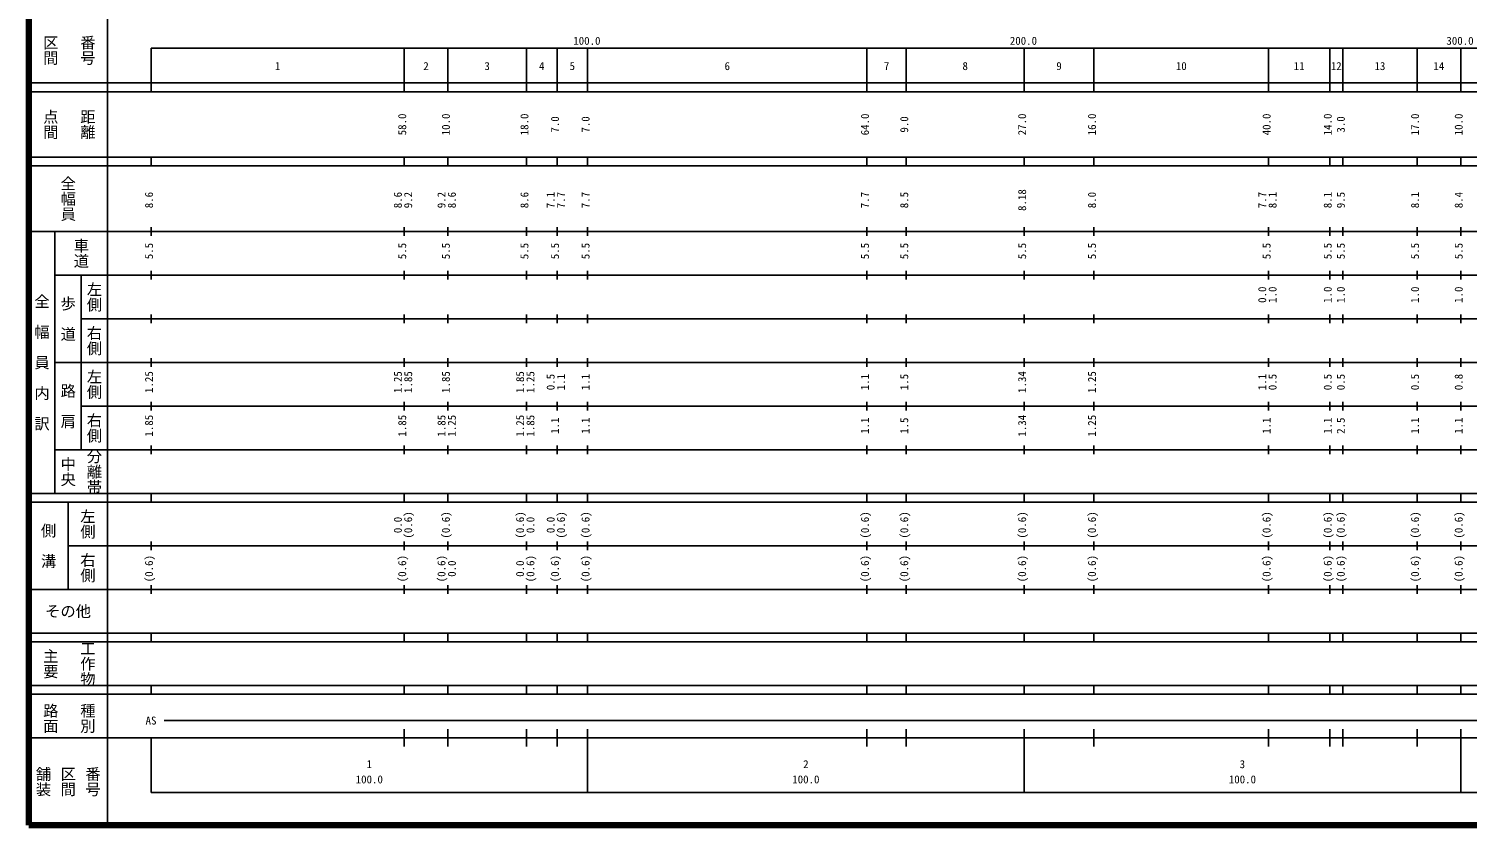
# Model space of a CAD drawing. Units: millimetres, scale not verified. Extents: x 40000 to 680000, y 20000 to 380000.
# Drawn here: x 40000 to 369501, y 20000 to 202409 of the extents above; entities that cross this region are included whole.
import ezdxf
from ezdxf.enums import TextEntityAlignment as Align

# ---------------------------------------------------------------- set-up
doc = ezdxf.new("R2010")
doc.units = ezdxf.units.MM
doc.header["$LTSCALE"] = 1000
doc.layers.add('M-TTL', color=2, linetype='Continuous', lineweight=140)
doc.layers.add('M-TTL-BAND', color=7, linetype='Continuous', lineweight=25)
doc.styles.add('@ＭＳ ゴシック', font='')
doc.styles.add('ＭＳ ゴシック', font='')
doc.styles.get('@ＭＳ ゴシック').set_extended_font_data('@MS Gothic')
doc.styles.get('ＭＳ ゴシック').set_extended_font_data('MS Gothic')

msp = doc.modelspace()

# ---------------------------------------------------------------- linework, layer by layer
at = {"layer": 'M-TTL'}
for p, q in [((40000, 380000), (40000, 20000)), ((40000, 20000), (680000, 20000))]:
    msp.add_line(p, q, dxfattribs=at)
at = {"layer": 'M-TTL-BAND'}
for p, q in [((58000, 370000), (58000, 20000)), ((68000, 198000), (68000, 188000)), ((68000, 198000), (579000, 198000)), ((126000, 188000), (126000, 198000)), ((136000, 188000), (136000, 198000)), ((154000, 188000), (154000, 198000)), ((161000, 188000), (161000, 198000)), ((168000, 188000), (168000, 198000)), ((232000, 188000), (232000, 198000)), ((241000, 188000), (241000, 198000)), ((268000, 188000), (268000, 198000)), ((284000, 188000), (284000, 198000)), ((324000, 188000), (324000, 198000)), ((338000, 188000), (338000, 198000)), ((341000, 188000), (341000, 198000)), ((358000, 188000), (358000, 198000)), ((368000, 188000), (368000, 198000)), ((40000, 190000), (579000, 190000)), ((40000, 188000), (579000, 188000)), ((40000, 173000), (579000, 173000)), ((68000, 171000), (68000, 173000)), ((126000, 171000), (126000, 173000)), ((136000, 171000), (136000, 173000)), ((154000, 171000), (154000, 173000)), ((161000, 171000), (161000, 173000)), ((168000, 171000), (168000, 173000)), ((232000, 171000), (232000, 173000)), ((241000, 171000), (241000, 173000)), ((268000, 171000), (268000, 173000)), ((284000, 171000), (284000, 173000)), ((324000, 171000), (324000, 173000)), ((338000, 171000), (338000, 173000)), ((341000, 171000), (341000, 173000)), ((358000, 171000), (358000, 173000)), ((368000, 171000), (368000, 173000)), ((40000, 171000), (579000, 171000)), ((40000, 156000), (579000, 156000)), ((46000, 96000), (46000, 156000)), ((68000, 155000), (68000, 157000)), ((126000, 155000), (126000, 157000)), ((136000, 155000), (136000, 157000)), ((154000, 155000), (154000, 157000)), ((161000, 155000), (161000, 157000)), ((168000, 155000), (168000, 157000)), ((232000, 155000), (232000, 157000)), ((241000, 155000), (241000, 157000)), ((268000, 155000), (268000, 157000)), ((284000, 155000), (284000, 157000)), ((324000, 155000), (324000, 157000)), ((338000, 155000), (338000, 157000)), ((341000, 155000), (341000, 157000)), ((358000, 155000), (358000, 157000)), ((368000, 155000), (368000, 157000)), ((46000, 146000), (579000, 146000)), ((52000, 146000), (52000, 106000)), ((68000, 145000), (68000, 147000)), ((126000, 145000), (126000, 147000)), ((136000, 145000), (136000, 147000)), ((154000, 145000), (154000, 147000)), ((161000, 145000), (161000, 147000)), ((168000, 145000), (168000, 147000)), ((232000, 145000), (232000, 147000)), ((241000, 145000), (241000, 147000)), ((268000, 145000), (268000, 147000)), ((284000, 145000), (284000, 147000)), ((324000, 145000), (324000, 147000)), ((338000, 145000), (338000, 147000)), ((341000, 145000), (341000, 147000)), ((358000, 145000), (358000, 147000)), ((368000, 145000), (368000, 147000)), ((52000, 136000), (579000, 136000)), ((68000, 135000), (68000, 137000)), ((126000, 135000), (126000, 137000)), ((136000, 135000), (136000, 137000)), ((154000, 135000), (154000, 137000)), ((161000, 135000), (161000, 137000)), ((168000, 135000), (168000, 137000)), ((232000, 135000), (232000, 137000)), ((241000, 135000), (241000, 137000)), ((268000, 135000), (268000, 137000)), ((284000, 135000), (284000, 137000)), ((324000, 135000), (324000, 137000)), ((338000, 135000), (338000, 137000)), ((341000, 135000), (341000, 137000)), ((358000, 135000), (358000, 137000)), ((368000, 135000), (368000, 137000)), ((46000, 126000), (579000, 126000)), ((68000, 125000), (68000, 127000)), ((126000, 125000), (126000, 127000)), ((136000, 125000), (136000, 127000)), ((154000, 125000), (154000, 127000)), ((161000, 125000), (161000, 127000)), ((168000, 125000), (168000, 127000)), ((232000, 125000), (232000, 127000)), ((241000, 125000), (241000, 127000)), ((268000, 125000), (268000, 127000)), ((284000, 125000), (284000, 127000)), ((324000, 125000), (324000, 127000)), ((338000, 125000), (338000, 127000)), ((341000, 125000), (341000, 127000)), ((358000, 125000), (358000, 127000)), ((368000, 125000), (368000, 127000)), ((52000, 116000), (579000, 116000)), ((68000, 115000), (68000, 117000)), ((126000, 115000), (126000, 117000)), ((136000, 115000), (136000, 117000)), ((154000, 115000), (154000, 117000)), ((161000, 115000), (161000, 117000)), ((168000, 115000), (168000, 117000)), ((232000, 115000), (232000, 117000)), ((241000, 115000), (241000, 117000)), ((268000, 115000), (268000, 117000)), ((284000, 115000), (284000, 117000)), ((324000, 115000), (324000, 117000)), ((338000, 115000), (338000, 117000)), ((341000, 115000), (341000, 117000)), ((358000, 115000), (358000, 117000)), ((368000, 115000), (368000, 117000)), ((46000, 106000), (579000, 106000)), ((68000, 105000), (68000, 107000)), ((126000, 105000), (126000, 107000)), ((136000, 105000), (136000, 107000)), ((154000, 105000), (154000, 107000)), ((161000, 105000), (161000, 107000)), ((168000, 105000), (168000, 107000)), ((232000, 105000), (232000, 107000)), ((241000, 105000), (241000, 107000)), ((268000, 105000), (268000, 107000)), ((284000, 105000), (284000, 107000)), ((324000, 105000), (324000, 107000)), ((338000, 105000), (338000, 107000)), ((341000, 105000), (341000, 107000)), ((358000, 105000), (358000, 107000)), ((368000, 105000), (368000, 107000)), ((40000, 96000), (579000, 96000)), ((68000, 94000), (68000, 96000)), ((126000, 94000), (126000, 96000)), ((136000, 94000), (136000, 96000)), ((154000, 94000), (154000, 96000)), ((161000, 94000), (161000, 96000)), ((168000, 94000), (168000, 96000)), ((232000, 94000), (232000, 96000)), ((241000, 94000), (241000, 96000)), ((268000, 94000), (268000, 96000)), ((284000, 94000), (284000, 96000)), ((324000, 94000), (324000, 96000)), ((338000, 94000), (338000, 96000)), ((341000, 94000), (341000, 96000)), ((358000, 94000), (358000, 96000)), ((368000, 94000), (368000, 96000)), ((40000, 94000), (579000, 94000)), ((49000, 94000), (49000, 74000)), ((49000, 84000), (579000, 84000)), ((68000, 83000), (68000, 85000)), ((126000, 83000), (126000, 85000)), ((136000, 83000), (136000, 85000)), ((154000, 83000), (154000, 85000)), ((161000, 83000), (161000, 85000)), ((168000, 83000), (168000, 85000)), ((232000, 83000), (232000, 85000)), ((241000, 83000), (241000, 85000)), ((268000, 83000), (268000, 85000)), ((284000, 83000), (284000, 85000)), ((324000, 83000), (324000, 85000)), ((338000, 83000), (338000, 85000)), ((341000, 83000), (341000, 85000)), ((358000, 83000), (358000, 85000)), ((368000, 83000), (368000, 85000)), ((40000, 74000), (579000, 74000)), ((68000, 73000), (68000, 75000)), ((126000, 73000), (126000, 75000)), ((136000, 73000), (136000, 75000)), ((154000, 73000), (154000, 75000)), ((161000, 73000), (161000, 75000)), ((168000, 73000), (168000, 75000)), ((232000, 73000), (232000, 75000)), ((241000, 73000), (241000, 75000)), ((268000, 73000), (268000, 75000)), ((284000, 73000), (284000, 75000)), ((324000, 73000), (324000, 75000)), ((338000, 73000), (338000, 75000)), ((341000, 73000), (341000, 75000)), ((358000, 73000), (358000, 75000)), ((368000, 73000), (368000, 75000)), ((40000, 64000), (579000, 64000)), ((68000, 62000), (68000, 64000)), ((126000, 62000), (126000, 64000)), ((136000, 62000), (136000, 64000)), ((154000, 62000), (154000, 64000)), ((161000, 62000), (161000, 64000)), ((168000, 62000), (168000, 64000)), ((232000, 62000), (232000, 64000)), ((241000, 62000), (241000, 64000)), ((268000, 62000), (268000, 64000)), ((284000, 62000), (284000, 64000)), ((324000, 62000), (324000, 64000)), ((338000, 62000), (338000, 64000)), ((341000, 62000), (341000, 64000)), ((358000, 62000), (358000, 64000)), ((368000, 62000), (368000, 64000)), ((40000, 62000), (579000, 62000)), ((40000, 52000), (579000, 52000)), ((40000, 50000), (579000, 50000)), ((68000, 50000), (68000, 52000)), ((126000, 50000), (126000, 52000)), ((136000, 50000), (136000, 52000)), ((154000, 50000), (154000, 52000)), ((161000, 50000), (161000, 52000)), ((168000, 50000), (168000, 52000)), ((232000, 50000), (232000, 52000)), ((241000, 50000), (241000, 52000)), ((268000, 50000), (268000, 52000)), ((284000, 50000), (284000, 52000)), ((324000, 50000), (324000, 52000)), ((338000, 50000), (338000, 52000)), ((341000, 50000), (341000, 52000)), ((358000, 50000), (358000, 52000)), ((368000, 50000), (368000, 52000)), ((71000, 44000), (562000, 44000)), ((40000, 40000), (579000, 40000)), ((68000, 40000), (68000, 27500)), ((126000, 38000), (126000, 42000)), ((136000, 38000), (136000, 42000)), ((154000, 38000), (154000, 42000)), ((161000, 38000), (161000, 42000)), ((168000, 27500), (168000, 42000)), ((232000, 38000), (232000, 42000)), ((241000, 38000), (241000, 42000)), ((268000, 27500), (268000, 42000)), ((284000, 38000), (284000, 42000)), ((324000, 38000), (324000, 42000)), ((338000, 38000), (338000, 42000)), ((341000, 38000), (341000, 42000)), ((358000, 38000), (358000, 42000)), ((368000, 27500), (368000, 42000)), ((68000, 27500), (579000, 27500))]:
    msp.add_line(p, q, dxfattribs=at)

# ---------------------------------------------------------------- texts
at = {"layer": 'M-TTL-BAND', "style": '@ＭＳ ゴシック'}
for s, p in [('区間', (45000, 197500)), ('番号', (53500, 197500)), ('点間', (45000, 180500)), ('距離', (53500, 180500)), ('全幅員', (49000, 163500)), ('車道', (52000, 151000)), ('左側', (55000, 141000)), ('全\u3000幅\u3000員\u3000内\u3000訳', (43000, 126000)), ('歩\u3000道', (49000, 136000)), ('右側', (55000, 131000)), ('左側', (55000, 121000)), ('路\u3000肩', (49000, 116000)), ('右側', (55000, 111000)), ('分離帯', (55000, 101000)), ('中央', (49000, 101000)), ('左側', (53500, 89000)), ('側\u3000溝', (44500, 84000)), ('右側', (53500, 79000)), ('主要', (45000, 57000)), ('工作物', (53500, 57000)), ('路面', (45000, 44500)), ('種別', (53500, 44500)), ('舗装', (43333, 30000)), ('区間', (49000, 30000)), ('番号', (54667, 30000))]:
    msp.add_text(s, height=2566, rotation=270, dxfattribs=at).set_placement(p, align=Align.MIDDLE_CENTER)
at = {"layer": 'M-TTL-BAND', "style": 'ＭＳ ゴシック'}
for s, p in [('100.0', (167844, 198195)), ('200.0', (267844, 198195)), ('300.0', (367844, 198195)), ('1', (97000, 192405)), ('2', (131000, 192405)), ('3', (145000, 192405)), ('4', (157500, 192405)), ('5', (164500, 192405)), ('6', (200000, 192405)), ('7', (236500, 192405)), ('8', (254500, 192405)), ('9', (276000, 192405)), ('10', (304000, 192405)), ('11', (331000, 192405)), ('12', (339500, 192405)), ('13', (349500, 192405)), ('14', (363000, 192405)), ('AS', (68000, 42500)), ('1', (118000, 32523)), ('2', (218000, 32523)), ('3', (318000, 32523)), ('100.0', (118000, 29033)), ('100.0', (218000, 29033)), ('100.0', (318000, 29033))]:
    msp.add_text(s, height=1833, dxfattribs=at).set_placement(p, align=Align.BOTTOM_CENTER)
for s, p in [('58.0', (127000, 180500)), ('10.0', (137000, 180500)), ('18.0', (155000, 180500)), ('7.0', (162000, 180500)), ('7.0', (169000, 180500)), ('64.0', (233000, 180500)), ('9.0', (242000, 180500)), ('27.0', (269000, 180500)), ('16.0', (285000, 180500)), ('40.0', (325000, 180500)), ('14.0', (339000, 180500)), ('3.0', (342000, 180500)), ('17.0', (359000, 180500)), ('10.0', (369000, 180500)), ('8.6', (69000, 163174)), ('8.6', (126000, 163174)), ('9.2', (128370, 163174)), ('9.2', (136000, 163174)), ('8.6', (138370, 163174)), ('8.6', (155000, 163174)), ('7.1', (161000, 163174)), ('7.7', (163370, 163174)), ('7.7', (169000, 163174)), ('7.7', (233000, 163174)), ('8.5', (242000, 163174)), ('8.18', (269000, 163174)), ('8.0', (285000, 163174)), ('7.7', (324000, 163174)), ('8.1', (326370, 163174)), ('8.1', (339000, 163174)), ('9.5', (342000, 163174)), ('8.1', (359000, 163174)), ('8.4', (369000, 163174)), ('5.5', (69000, 151500)), ('5.5', (127000, 151500)), ('5.5', (137000, 151500)), ('5.5', (155000, 151500)), ('5.5', (162000, 151500)), ('5.5', (169000, 151500)), ('5.5', (233000, 151500)), ('5.5', (242000, 151500)), ('5.5', (269000, 151500)), ('5.5', (285000, 151500)), ('5.5', (325000, 151500)), ('5.5', (339000, 151500)), ('5.5', (342000, 151500)), ('5.5', (359000, 151500)), ('5.5', (369000, 151500)), ('0.0', (324000, 141500)), ('1.0', (326370, 141500)), ('1.0', (339000, 141500)), ('1.0', (342000, 141500)), ('1.0', (359000, 141500)), ('1.0', (369000, 141500)), ('1.25', (69000, 121500)), ('1.25', (126000, 121500)), ('1.85', (128370, 121500)), ('1.85', (137000, 121500)), ('1.85', (154000, 121500)), ('1.25', (156370, 121500)), ('0.5', (161000, 121500)), ('1.1', (163370, 121500)), ('1.1', (169000, 121500)), ('1.1', (233000, 121500)), ('1.5', (242000, 121500)), ('1.34', (269000, 121500)), ('1.25', (285000, 121500)), ('1.1', (324000, 121500)), ('0.5', (326370, 121500)), ('0.5', (339000, 121500)), ('0.5', (342000, 121500)), ('0.5', (359000, 121500)), ('0.8', (369000, 121500)), ('1.85', (69000, 111500)), ('1.85', (127000, 111500)), ('1.85', (136000, 111500)), ('1.25', (138370, 111500)), ('1.25', (154000, 111500)), ('1.85', (156370, 111500)), ('1.1', (162000, 111500)), ('1.1', (169000, 111500)), ('1.1', (233000, 111500)), ('1.5', (242000, 111500)), ('1.34', (269000, 111500)), ('1.25', (285000, 111500)), ('1.1', (325000, 111500)), ('1.1', (339000, 111500)), ('2.5', (342000, 111500)), ('1.1', (359000, 111500)), ('1.1', (369000, 111500)), ('0.0', (126000, 88764)), ('(0.6)', (128370, 88764)), ('(0.6)', (137000, 88764)), ('(0.6)', (154000, 88764)), ('0.0', (156370, 88764)), ('0.0', (161000, 88764)), ('(0.6)', (163370, 88764)), ('(0.6)', (169000, 88764)), ('(0.6)', (233000, 88764)), ('(0.6)', (242000, 88764)), ('(0.6)', (269000, 88764)), ('(0.6)', (285000, 88764)), ('(0.6)', (325000, 88764)), ('(0.6)', (339000, 88764)), ('(0.6)', (342000, 88764)), ('(0.6)', (359000, 88764)), ('(0.6)', (369000, 88764)), ('(0.6)', (69000, 78764)), ('(0.6)', (127000, 78764)), ('(0.6)', (136000, 78764)), ('0.0', (138370, 78764)), ('0.0', (154000, 78764)), ('(0.6)', (156370, 78764)), ('(0.6)', (162000, 78764)), ('(0.6)', (169000, 78764)), ('(0.6)', (233000, 78764)), ('(0.6)', (242000, 78764)), ('(0.6)', (269000, 78764)), ('(0.6)', (285000, 78764)), ('(0.6)', (325000, 78764)), ('(0.6)', (339000, 78764)), ('(0.6)', (342000, 78764)), ('(0.6)', (359000, 78764)), ('(0.6)', (369000, 78764))]:
    msp.add_text(s, height=1833, rotation=90, dxfattribs=at).set_placement(p, align=Align.BOTTOM_CENTER)
msp.add_text('その他', height=2566, dxfattribs=at).set_placement((49000, 69000), align=Align.MIDDLE_CENTER)

doc.saveas('drawing.dxf')
